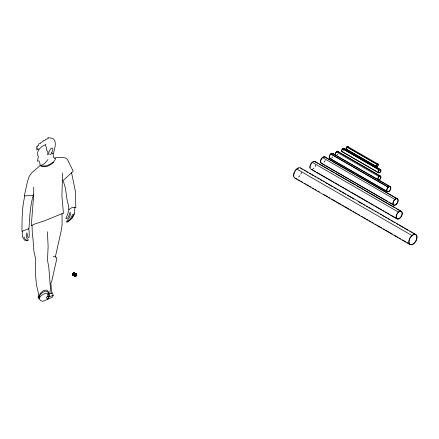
<?xml version="1.0" encoding="UTF-8"?>
<svg xmlns="http://www.w3.org/2000/svg" width="439" height="439" viewBox="0 0 439 439"><rect width="100%" height="100%" fill="white"/><g stroke="black" fill="none" stroke-linecap="round" stroke-linejoin="round"><path stroke-width="0.33" stroke-dasharray="2.19 1.65" d="M337.832 154.062A2.157 1.246 -60 0 1 337.141 154.901M337.783 154.029A2.047 1.18 -60 0 1 337.125 154.824M301.653 172.061A5.839 3.369 -60 0 1 297.598 177.828M301.45 172.11A5.537 3.199 -60 0 1 297.604 177.581M325.283 160.356A3.671 2.118 -60 0 1 323.68 162.639M325.167 160.339A3.485 2.008 -60 0 1 323.011 162.957M315.926 164.636A4.368 2.524 -60 0 1 312.892 168.949M315.773 164.669A4.143 2.393 -60 0 1 312.892 168.763M332.685 156.866A2.914 1.685 -60 0 1 331.215 158.369M332.614 156.816A2.766 1.597 -60 0 1 331.22 158.249M344.099 150.204A1.855 1.07 -60 0 1 343.611 151.027M344.044 150.198A1.761 1.015 -60 0 1 343.578 150.978"/><path stroke-width="0.66" d="M62.601 172.966L61.899 195.783L63.457 213.48L62.014 213.678L44.992 220.636L34.11 224.23L31.268 225.734L33.682 195.02L33.715 187.19M72.863 274.128L73.083 274.979L73.714 274.677L73.028 274.814L73.165 275.072L73.714 274.677M73.011 274.874C73.757 274.106 73.494 275.966 73 273.914A1.103 0.637 -60 0 1 73.434 273.19M74.559 275.401C74.186 274.677 75.519 273.14 75.909 274.243A0.768 0.439 -61.4 0 1 75.673 275.445A0.768 0.439 -61.4 0 1 75.025 275.055A0.768 0.439 -61.4 0 1 75.914 274.243M76.282 273.782C76.946 275.028 76.002 272.74 75.003 274.156C74.087 275.286 74.74 276.433 75.404 275.972C74.97 275.324 75.755 273.996 76.534 274.364C77.187 276.696 73.747 276.301 72.934 274.589L72.671 275.346L73.39 275.149C73.637 274.128 73.225 275.269 73.395 274.968M62.766 180.391C66.766 188.38 65.713 197.676 68.643 205.759L68.72 209.633L71.782 207.713L74.806 207.263L74.635 213.08L71.535 218.831L67.798 221.882L66.937 222.189L66.541 221.997L66.624 221.344C68.758 218.831 71.233 215.587 70.158 212.097L68.539 216.8L67.381 218.254L66.196 218.77L65.85 218.551L67.529 214.622L69.077 209.408M73.275 275.039C72.77 274.682 74.729 274.529 72.77 275.088L72.978 275.291M38.791 298.125C38.89 294.119 42.632 289.356 46.957 290.152L48.372 291.551L48.252 293.411L47.9 295.535L46.111 298.015L48.499 298.333L48.965 295.656L47.977 292.094L46.891 291.348L45.052 291.227C42.051 292.358 39.225 294.794 38.791 298.125L40.432 300.452L42.627 301.363L45.124 300.441L52.345 297.198L53.196 295.299L52.685 293.757L51.105 293.104L49.7 293.543M73.077 274.863L73.077 274.649A0.993 0.571 -60 0 1 73.379 273.212L74.059 272.756A1.218 0.702 -60 0 1 74.57 273.267M75.541 276.038L74.959 276.021M76.337 274.677L76.446 274.216M73.637 274.655L73.088 274.891A1.218 0.702 -60 0 1 73.22 273.184A1.218 0.702 -60 0 1 74.487 273.217M73.181 275.012L73.494 274.682L73.187 274.918M74.597 274.896L74.773 275.615M76.534 274.364L75.59 273.695M75.579 273.804L76.013 273.821M74.12 214.04L73.993 215L71.722 218.485M75.162 274.073L75.201 273.782L75.245 274.117A0.768 0.45 -58.4 0 0 74.729 274.666L75.738 273.777M73.472 274.748L73.061 274.935M73.538 274.66C73.368 275.412 73.028 274.002 73.67 274.732M33.682 195.02L32.168 195.47L24.886 195.865C21.862 207.466 22.076 219.473 21.95 231.315L28.947 228.648C29.808 217.442 29.951 205.864 33.386 195.108M22.757 230.985L22.252 233.35L22.389 236.703L24.513 240.122L27.646 240.726M72.863 274.205L72.918 273.87A1.218 0.702 -60 0 1 73.401 273.118L74.893 274.046L75.503 273.711A1.103 0.637 -60 0 1 75.963 274.172M75.299 273.76L73.845 272.806L73.423 273.195A0.993 0.571 -60 0 1 74.334 273.327M55.341 256.98L61.389 229.954L62.124 224.697L62.014 213.678M74.91 276.131L75.25 276.115A1.152 0.68 -59.5 0 1 75.058 275.302L75.261 274.759M75.865 273.733L76.205 273.727M72.869 274.551L72.517 274.957M73.192 275.412L73.192 274.66M73.423 275.335L72.978 274.54M76.04 274.117A1.218 0.702 -60 0 0 75.535 273.607C74.169 273.645 74.421 276.296 74.657 275.763M75.288 275.494L75.854 274.688L76.611 275.121M73.077 274.649L73.532 274.732M49.684 154.188L50.227 154.484L50.88 154.193L51.928 152.393L52.779 149.995L52.779 148.591L52.126 148.003L51.187 148.294L50.392 149.194L48.927 152.026L48.778 153.864L47.642 154.901L47.895 151.812L46.309 149.726L46.518 147.965L45.563 145.572L45.886 144.458C41.304 146.5 36.997 149.529 37.496 155.143L38.418 156.3L37.408 161.228L39.027 160.817L39.993 163.731L39.971 164.971L40.404 165.349L42.479 164.866L44.493 163.637L47.961 159.587M76.062 273.64L76.43 273.865M72.929 214.144L70.092 219.291L67.529 221.684M40.169 165.498C45.749 169.086 52.856 164.395 55.413 159.143L55.319 158.495L53.673 157.535L53.037 153.776L51.648 152.876M39.093 298.58C40.492 295.974 42.973 293.779 45.969 293.345L47.538 293.768L48.081 294.794M72.934 275.138L72.984 275.11M76.145 275.494L76.397 275.209M72.644 274.847L73.099 275.407L72.622 274.809L72.934 274.589M72.616 274.896L72.715 275.308L73.225 275.33L72.808 275.05M53.037 153.776L53.635 153.085C54.299 148.431 57.081 143.262 53.684 139.009L51.039 138.093L47.917 137.637L48.246 138.653L45.371 139.465L45.283 140.14L42.956 140.699L43.071 141.523L40.772 142.642L40.597 143.471L38.797 143.8L38.709 144.985L36.761 146.697L37.249 146.73L36.355 148.355L37.458 148.398L36.673 149.984L37.952 149.019L38.747 149.304M301.313 168.631A5.839 3.369 -60 0 0 297.785 168.192L295.71 169.975A5.839 3.369 -60 0 0 295.546 178.322M315.674 162.068A4.368 2.524 -60 0 0 313.034 161.739L311.476 163.072A4.368 2.524 -60 0 0 310.73 169.097L396.971 218.891M325.343 157.327A3.671 2.118 -60 0 0 323.126 157.047L321.82 158.166A3.671 2.118 -60 0 0 321.716 163.418M333.069 153.782A2.914 1.685 -60 0 0 331.308 153.557L330.271 154.451A2.914 1.685 -60 0 0 330.194 158.616M338.266 152.124A2.157 1.246 -60 0 0 336.817 151.614L336.049 152.273A2.157 1.246 -60 0 0 335.676 155.247M344.253 148.969A1.855 1.07 -60 0 0 343.013 148.536L342.354 149.101A1.855 1.07 -60 0 0 341.679 150.978A1.855 1.07 -60 0 0 342.612 151.729M348.237 147.378A1.52 0.878 -60 0 0 347.189 146.719L346.645 147.18A1.52 0.878 -60 0 0 346.119 148.87A1.52 0.878 -60 0 0 347.139 149.227M376.903 164.241L376.651 164.499A1.52 0.878 -60 0 0 376.453 166.633A1.52 0.878 -60 0 0 378.166 165.163A1.52 0.878 -60 0 0 377.189 164.038L376.903 164.241L346.903 146.922M379.263 169.909L378.95 170.228A1.855 1.07 -60 0 0 378.714 172.829A1.855 1.07 -60 0 0 380.805 171.04A1.855 1.07 -60 0 0 379.614 169.663L379.263 169.909L342.661 148.783M388.279 187.157L387.791 187.656A2.914 1.685 -60 0 0 387.423 191.744A2.914 1.685 -60 0 0 390.699 188.929A2.914 1.685 -60 0 0 388.828 186.767L388.279 187.157L330.765 153.946M398.453 212.114L397.723 212.86A4.368 2.524 -60 0 0 397.163 218.99A4.368 2.524 -60 0 0 402.08 214.77A4.368 2.524 -60 0 0 399.276 211.527L398.453 212.114L312.211 162.32M411.919 235.496L410.942 236.5A5.839 3.369 -60 0 0 410.196 244.693A5.839 3.369 -60 0 0 416.77 239.052A5.839 3.369 -60 0 0 413.017 234.722L411.919 235.496L296.687 168.971M47.456 299.195L48.499 298.333M75.53 276.142L75.382 276.06M38.912 296.523L38.094 297.104L38.654 294.081L36.475 284.895L35.367 273.305L35.757 259.614L33.841 250.861L32.969 238.278L32.387 235.282L32.042 225.322M74.646 275.61L74.806 275.846M74.454 274.852L74.383 275.533L74.454 274.852L72.896 274.062L72.912 274.682L74.888 275.813M40.404 165.349L31.696 172.829L29.062 176.692L27.498 181.494L24.293 195.893L24.886 195.865M74.383 275.538L74.871 275.725M72.671 275.346L73.039 275.077M73.055 275.346L73.39 275.149M53.415 162.238L48.175 165.163L45.316 165.991L40.624 165.854M48.74 297.11L53.196 295.299M62.289 180.594L63.765 179.952L73.231 171.199L67.48 159.527L66.064 158.166L62.87 157.48L56.368 157.634L54.557 158.117M72.808 274.584L73.044 274.507A0.993 0.571 -60 0 1 73.461 273.256A0.993 0.571 -60 0 1 74.367 273.195M72.973 274.04L74.367 274.913M51.105 293.104L52.29 292.956L51.495 291.282L50.853 282.815L51.703 281.372L56.801 258.725L56.324 257.232L53.317 256.464M47.286 296.347L48.691 296.769L49.217 296.32L50.501 288.983L48.822 267.554L47.511 260.184L48.12 246.433L47.423 231.732M73.275 274.863L73.423 274.677M74.806 207.263L75.826 207.658L75.343 191.195L71.557 172.746M76.43 274.54A1.147 0.664 -60 0 0 75.343 274.249A1.147 0.664 -60 0 0 75.025 275.944L75.184 276.01A1.147 0.664 -60 0 0 75.585 275.922M347.94 146.664L377.941 163.988M346.925 146.966L376.925 164.29M346.426 149.211L376.426 166.529M346.387 149.276L376.388 166.601M343.929 148.47L380.531 169.602M343.88 148.552L380.481 169.684M342.689 148.837L379.285 169.97M378.681 172.708L342.08 151.576A1.761 1.015 -60 0 1 342.387 149.15A1.761 1.015 -60 0 1 344.192 149.024M342.036 151.658L378.632 172.79M337.882 151.543L380.492 176.138M337.827 151.636L380.432 176.237M336.411 151.899L379.044 176.566M332.751 153.463L390.271 186.668M390.194 186.8L332.674 153.59A2.766 1.597 -60 0 1 332.976 153.891M330.797 154.04L388.317 187.244M329.848 158.342L387.368 191.547M329.771 158.468L387.291 191.678M324.942 156.926L397.416 198.768M331.33 160.828L324.849 157.085A3.485 2.008 -60 0 1 325.228 157.464M332.504 161.508L354.899 174.437M356.073 175.117L397.322 198.927M322.435 157.535L394.957 199.493M321.282 163.072L324.822 165.113M325.996 165.794L348.39 178.717M349.565 179.397L387.867 201.512M389.047 202.192L393.756 204.914M321.189 163.231L393.662 205.073M315.197 161.59L401.438 211.384M315.674 162.123L318.034 163.489M319.213 164.17L328.668 169.624M329.848 170.31L333.986 172.697M335.166 173.378L355.25 184.973M356.43 185.653L360.567 188.04M361.747 188.726L362.927 189.407M364.107 190.087L368.244 192.474M369.424 193.16L394.826 207.823M396.005 208.503L401.323 211.576M311.432 169.245L315.57 171.633M316.749 172.313L333.881 182.207M335.061 182.887L339.193 185.274M340.379 185.955L347.463 190.049M348.648 190.729L349.828 191.415M351.008 192.095L368.14 201.984M369.32 202.67L373.457 205.057M374.637 205.737L381.727 209.831M382.907 210.511L384.092 211.192M385.272 211.878L389.404 214.265M390.589 214.945L397.086 218.699M300.677 167.994L415.909 234.525M301.116 168.592L302.306 169.278M304.084 170.31L305.275 170.996M306.46 171.682L307.651 172.368M309.435 173.394L310.62 174.08M311.811 174.766L313.589 175.798M314.779 176.483L315.965 177.169M317.748 178.196L318.933 178.882M320.124 179.567L321.908 180.599M323.093 181.285L324.284 181.971M325.469 182.657L327.253 183.683M328.438 184.369L332.597 186.773M333.788 187.458L335.566 188.485M336.757 189.171L337.942 189.857M339.133 190.542L340.911 191.574M342.102 192.26L345.663 194.318M347.447 195.344L353.982 199.114M358.136 201.517L362.296 203.916M363.487 204.601L364.672 205.287M366.455 206.319L367.641 207.005M368.831 207.691L370.615 208.717M371.8 209.403L372.991 210.089M374.769 211.121L375.96 211.807M377.145 212.492L378.336 213.178M380.114 214.205L381.304 214.891M382.49 215.576L384.273 216.608M385.464 217.294L386.649 217.98M387.84 218.666L389.618 219.692M390.809 220.378L392.592 221.404M393.778 222.09L394.968 222.776M396.154 223.462L397.937 224.494M399.122 225.18L403.282 227.578M404.467 228.264L408.034 230.321M409.817 231.353L411.595 232.379M412.786 233.065L415.755 234.783M296.045 178.453L297.236 179.139M298.421 179.825L300.205 180.857M301.395 181.543L302.581 182.229M304.364 183.255L305.549 183.941M306.74 184.627L308.518 185.653M309.709 186.339L310.894 187.025M312.678 188.057L313.869 188.743M315.054 189.428L316.245 190.114M318.023 191.141L319.213 191.827M323.373 194.23L327.527 196.628M328.718 197.314L329.903 198M331.686 199.032L335.248 201.089M336.439 201.775L340.598 204.173M341.783 204.859L343.567 205.891M344.752 206.577L348.912 208.975M350.097 209.661L351.88 210.693M353.071 211.378L354.257 212.064M355.447 212.745L357.225 213.777M358.416 214.462L359.601 215.148M361.385 216.175L362.576 216.861M363.761 217.546L365.544 218.578M366.73 219.264L367.92 219.95M369.106 220.636L370.889 221.662M372.074 222.348L373.265 223.034M375.049 224.066L376.234 224.752M377.425 225.437L381.579 227.836M383.362 228.867L384.553 229.553M385.738 230.239L392.274 234.009M394.052 235.041L397.619 237.098M398.804 237.784L400.587 238.811M402.371 239.837L405.932 241.894M407.123 242.58L410.092 244.298M294.706 178.025L409.938 244.556M75.903 273.623L76.518 274.002M76.254 274.265L74.026 272.86A1.103 0.637 -60 0 1 74.487 273.321M75.321 273.87L76.079 274.304M74.778 275.747A1.103 0.637 -60 0 1 74.635 275.659L74.537 275.505A1.103 0.637 -60 0 1 75.08 273.991L75.892 274.408M74.959 274.123L75.717 274.556M74.8 274.315L75.552 274.754M75.76 274.924L76.518 275.357M74.581 274.501L75.42 274.973M75.629 275.143L76.381 275.582M73 273.914L72.918 273.87A1.103 0.637 -60 0 1 73.752 272.86A1.103 0.637 -60 0 1 74.41 273.272M74.57 274.776L75.327 275.209M74.52 275.006L75.278 275.445M74.515 275.22L75.272 275.659M72.94 274.408L72.858 274.364A1.103 0.637 -60 0 0 73.143 274.803M75.107 275.593L75.859 276.027M73.988 275.132L75.316 275.835M72.671 274.743L73.121 275.308M72.934 275.193L73.253 275.379M75.832 275.714L76.084 275.895A1.152 0.68 -59.5 0 1 75.278 276.098A1.076 0.62 -60 0 0 75.969 275.879M73.044 275.258L72.808 274.743M75.239 275.911L75.338 276.065A1.103 0.637 -60 0 0 76.249 275.846A1.103 0.637 -60 0 0 76.743 274.622L76.699 274.419A1.103 0.637 -60 0 0 75.689 274.49A1.103 0.637 -60 0 0 75.239 275.911A1.147 0.664 -60 0 1 75.042 275.922M28.398 228.834L28.979 229.849L29.259 234.283L29.089 237.203L28.7 237.598L28.008 237.598L26.9 232.835C26.055 235.128 25.835 238.163 28.2 239.634L27.855 240.841L25.281 239.403L23.898 236.758M74.937 273.914L73.483 273.14M335.511 154.929A2.047 1.18 -60 0 1 336.258 152.141A2.047 1.18 -60 0 1 338.189 152.185M293.889 176.275A5.537 3.199 -60 0 1 293.932 173.91M294.042 173.476A5.537 3.199 -60 0 1 294.344 172.593M294.986 171.303A5.537 3.199 -60 0 1 295.518 170.502M295.809 170.129A5.537 3.199 -60 0 1 296.764 169.152M297.779 168.439A5.537 3.199 -60 0 1 298.789 168.038M321.787 163.248A3.485 2.008 -60 0 1 320.964 159.818A3.485 2.008 -60 0 1 324.344 156.91M310.115 167.786A4.143 2.393 -60 0 1 310.148 166.019M310.455 165.031A4.143 2.393 -60 0 1 315.081 161.782M312.096 169.267A4.368 2.524 -60 0 1 311.355 169.317M330.249 158.479A2.766 1.597 -60 0 1 329.475 156.086A2.766 1.597 -60 0 1 331.813 153.48M347.139 149.161A1.443 0.834 -60 0 1 346.146 148.536A1.443 0.834 -60 0 1 347.189 146.78A1.443 0.834 -60 0 1 348.182 147.411M75.272 275.313A0.763 0.439 -60 0 0 75.749 274.353L75.733 274.287A0.768 0.45 -58.4 0 1 75.343 275.242M74.795 274.584A0.763 0.439 -60 0 1 75.645 274.112M75.859 275.56A1.152 0.658 -60.8 0 1 74.718 275.346A1.152 0.658 -60.8 0 1 75.914 273.848A1.152 0.658 -60.8 0 1 75.969 275.423M75.223 274.09A0.768 0.45 -58.4 0 1 75.695 274.156M75.228 274.841A1.076 0.62 -60 0 1 76.37 274.26A1.076 0.62 -60 0 1 76.156 275.681M75.08 273.991A1.103 0.637 -60 0 1 76.04 274.216M74.4 274.77A1.218 0.702 -60 0 1 74.877 273.969M76.123 274.161A1.218 0.702 -60 0 0 74.756 274.254A1.218 0.702 -60 0 0 74.921 275.868A1.147 0.664 -60 0 1 75.299 274.073A1.147 0.664 -60 0 1 76.249 274.715M76.304 275.072A1.147 0.664 -60 0 1 76.172 275.341M76.161 274.99A1.147 0.664 -60 0 1 76.024 275.258M75.437 275.379L75.431 275.544A0.763 0.439 -60 0 0 76.029 275.752A0.763 0.439 -60 0 0 76.507 274.792L76.468 274.649A0.763 0.439 -60 0 0 75.909 274.584A0.763 0.439 -60 0 0 75.437 275.379M379.016 176.5L378.654 176.873A2.157 1.246 -60 0 0 378.38 179.897A2.157 1.246 -60 0 0 380.811 177.811A2.157 1.246 -60 0 0 379.422 176.209L379.016 176.5M394.908 199.377L394.293 200.008A3.671 2.118 -60 0 0 393.827 205.161A3.671 2.118 -60 0 0 397.959 201.616A3.671 2.118 -60 0 0 395.599 198.889L394.908 199.377M377.403 166.299L377.139 166.485A1.443 0.834 -60 0 1 376.174 166.145L376.146 165.854A1.443 0.834 -60 0 1 377.101 164.153A1.443 0.834 -60 0 1 378.171 164.532A1.443 0.834 -60 0 1 377.403 166.299M379.878 172.423L379.554 172.648A1.761 1.015 -60 0 1 378.374 172.231L378.336 171.879A1.761 1.015 -60 0 1 379.505 169.805A1.761 1.015 -60 0 1 380.811 170.266A1.761 1.015 -60 0 1 379.878 172.423M379.73 179.419L379.356 179.683A2.047 1.18 -60 0 1 377.979 179.2L377.941 178.794A2.047 1.18 -60 0 1 379.296 176.379A2.047 1.18 -60 0 1 380.816 176.917A2.047 1.18 -60 0 1 379.73 179.419M389.245 191.097L388.734 191.453A2.766 1.597 -60 0 1 386.88 190.806L386.825 190.252A2.766 1.597 -60 0 1 388.658 186.992A2.766 1.597 -60 0 1 390.715 187.716A2.766 1.597 -60 0 1 389.245 191.097M396.121 204.349L395.484 204.799A3.485 2.008 -60 0 1 393.146 203.976L393.075 203.279A3.485 2.008 -60 0 1 395.38 199.174A3.485 2.008 -60 0 1 397.975 200.085A3.485 2.008 -60 0 1 396.121 204.349M399.896 218.024L399.139 218.556A4.143 2.393 -60 0 1 396.357 217.579L396.274 216.751A4.143 2.393 -60 0 1 399.018 211.867A4.143 2.393 -60 0 1 402.102 212.953A4.143 2.393 -60 0 1 399.896 218.024M413.851 243.398L412.836 244.111A5.537 3.199 -60 0 1 409.121 242.805L409.011 241.697A5.537 3.199 -60 0 1 412.671 235.172A5.537 3.199 -60 0 1 416.792 236.621A5.537 3.199 -60 0 1 413.851 243.398M76.018 275.637A0.768 0.444 -61.6 0 0 76.243 274.435A0.768 0.444 -61.6 0 0 75.354 275.253A0.768 0.444 -61.6 0 0 76.018 275.637"/></g></svg>
